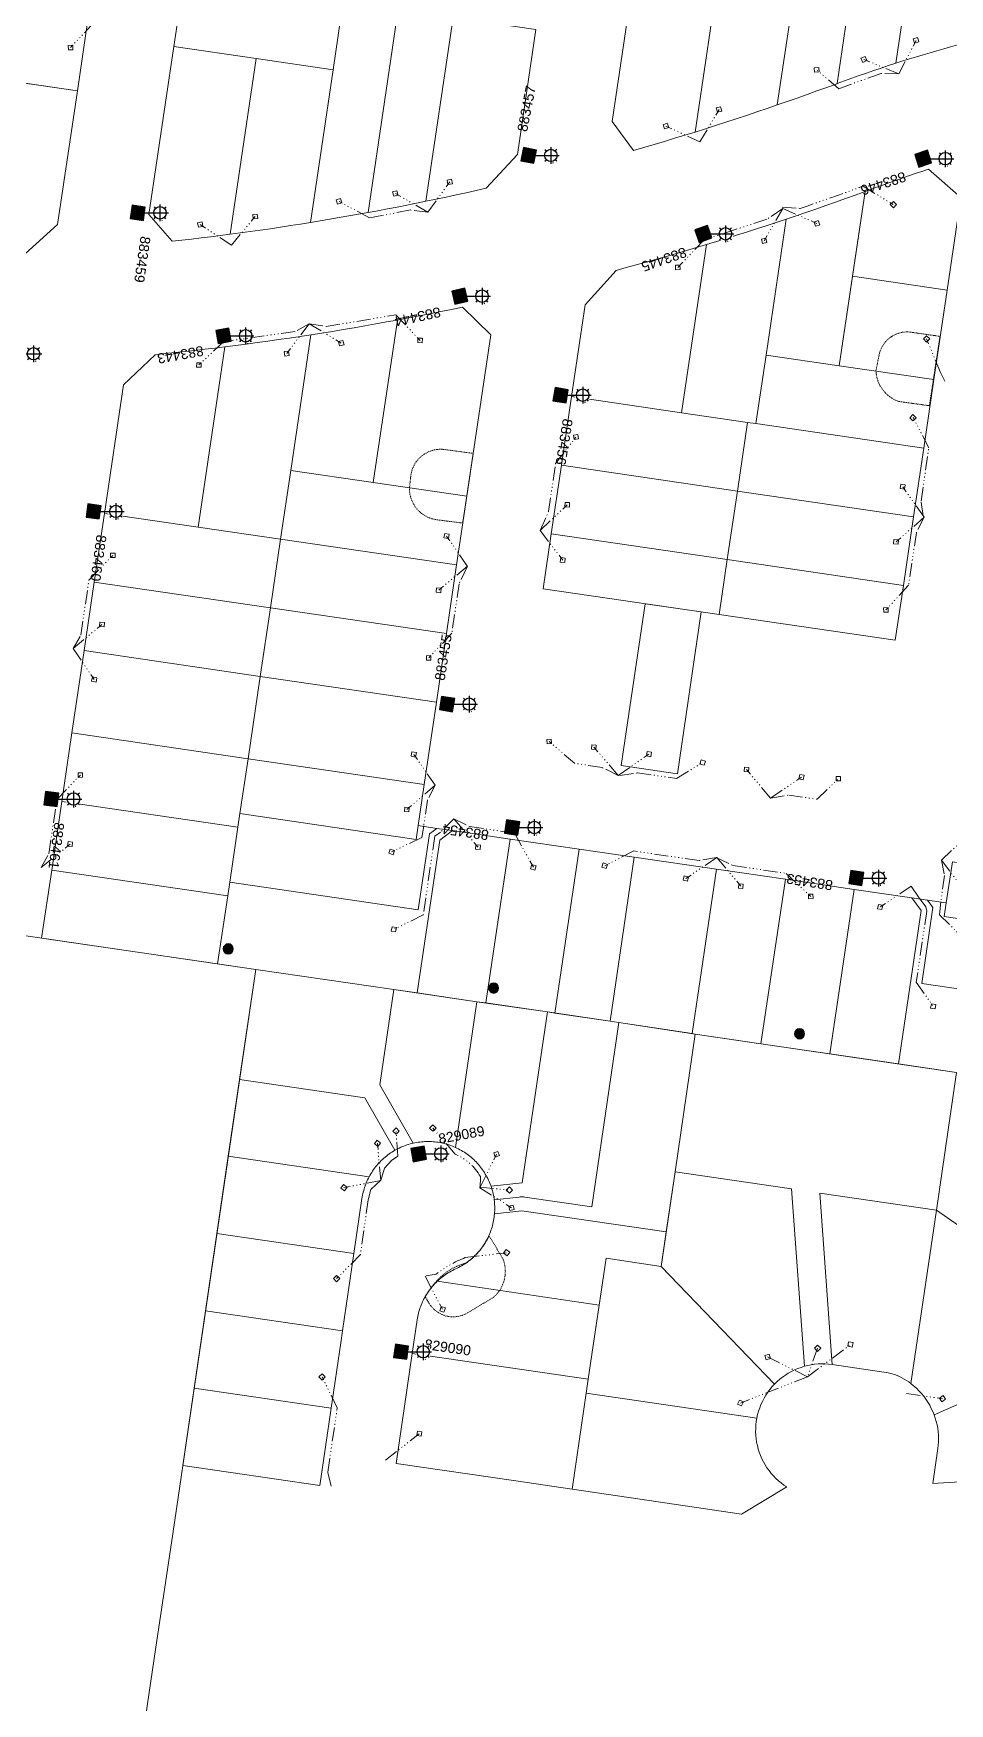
# Model space of a CAD drawing. Header units: metres. Extents: x 302924 to 306036, y 6267404 to 6269261.
# Drawn here: x 303856.7 to 304021.5, y 6268002.8 to 6268303.4 of the extents above; entities that cross this region are included whole.
import ezdxf
from ezdxf.enums import TextEntityAlignment as Align

# ---------------------------------------------------------------- set-up
doc = ezdxf.new("R2010")
doc.units = ezdxf.units.M
doc.set_wipeout_variables(frame=1)
for name, pattern in [('DASHED', [19.05, 12.7, -6.35]), ('DOT', [6.35, 0, -6.35]), ('HIDDEN2', [0.1875, 0.125, -0.0625]), ('PHANTOMX2', [5.6, 2.5, -0.5, 0.15, -0.5, 0.15, -0.5, 0.15, -0.5, 0.15, -0.5])]:
    doc.linetypes.add(name, pattern=pattern)
doc.layers.get('0').update_dxf_attribs({"color": 6})
for name, color, linetype, lineweight in [('Cadastre Land Parcels_SP_EXT', 118, 'Continuous', 15), ('Cadastre Other Property_SP_EXT', 138, 'DASHED', 15), ('Services_SP_EXT', 42, 'PHANTOMX2', 20)]:
    doc.layers.add(name, color=color, linetype=linetype, lineweight=lineweight)
for name, color, linetype in [('Equip_SP_SL_EXT', 7, 'Continuous'), ('SupportsOH_SP_TR_HV_LV_SL_EXT', 7, 'Continuous'), ('SupportsUG_SP_LV_SL_EXT', 7, 'Continuous')]:
    doc.layers.add(name, color=color, linetype=linetype)
doc.styles.add('COLUMN_LABEL', font='arial.ttf', dxfattribs={"height": 2})
doc.styles.add('POLE_LABEL', font='arial.ttf', dxfattribs={"height": 2})
doc.styles.add('SL_LABEL', font='arial.ttf', dxfattribs={"height": 2})
doc.styles.get("Standard").update_dxf_attribs({"font": 'arial.ttf'})

# ---------------------------------------------------------------- blocks, each defined once
blk = doc.blocks.new('POLE_EXT')
blk.add_hatch(color=256).paths.add_polyline_path([(-0.9, 0, 1), (0.9, 0, 1)])
blk.add_lwpolyline([(-0.9, 0, 1), (0.9, 0, 1)], format="xyb", close=True)
at = {"flags": 8}
blk.add_attdef('pNumber', text='', height=1.8, dxfattribs=at).set_placement((2.5, 2.5), align=Align.MIDDLE_CENTER)
at = {"style": 'POLE_LABEL', "flags": 9}
for tag, p in [('STRUCTURE_PLANT_NUMBER', (1.35, 0.03)), ('STREET_CODE', (1.35, -0.2))]:
    blk.add_attdef(tag, text='', height=0.2, dxfattribs=at).set_placement(p, align=Align.MIDDLE_LEFT)
at = {"flags": 9}
for tag, p in [('OWNED_BY', (1.35, -0.4)), ('SPECIAL_USE', (1.35, -0.8)), ('STATE', (1.35, -1)), ('cLV', (1.35, -1.4)), ('hDepth', (1.35, -1.6)), ('hDia', (1.35, -1.8)), ('cHV', (1.35, -2)), ('PARENT', (1.35, -0.6)), ('USAGE', (1.35, -1.2)), ('LBRACKET', (1.35, -2.2)), ('LExisting', (1.35, -2.4)), ('LANTNUMBER', (1.35, -2.6)), ('LOther', (1.35, -2.8)), ('LRemove', (1.35, -3)), ('cLinedev', (1.35, -3.4)), ('pExisting', (1.35, -3.8)), ('pFooting', (1.35, -4.4)), ('pNew', (1.35, -4.6)), ('pRelocate', (1.35, -5)), ('pRemove', (1.35, -5.2)), ('pReplace', (1.35, -5.4)), ('pStay', (1.35, -5.6)), ('pType', (1.35, -5.8)), ('cspan', (1.35, -6)), ('LEGEND', (1.35, -3.2)), ('LOCATION', (1.35, -3.6)), ('PFNUMBER', (1.35, -4)), ('NEWPFNUMBER', (1.35, -4.2)), ('STREETNAME', (1.35, -6.2)), ('SUBURB', (1.35, -6.4)), ('OPERATED_BY', (1.36, -7.01)), ('NOTES', (1.35, -6.6)), ('MAINTAINED_BY', (1.36, -6.81))]:
    blk.add_attdef(tag, text='', height=0.2, dxfattribs=at).set_placement(p, align=Align.MIDDLE_LEFT)
at = {"flags": 1}
blk.add_attdef('Z', (1.35, -7.33), '', height=0.2, dxfattribs=at)
blk = doc.blocks.new('COLUMN_EXT')
blk.add_hatch(color=256).paths.add_polyline_path([(1.2, 1.2), (-1.2, 1.2), (-1.2, -1.2), (1.2, -1.2)])
blk.add_lwpolyline([(-1.2, 1.2), (-1.2, -1.2), (1.2, -1.2), (1.2, 1.2)], close=True)
at = {"style": 'COLUMN_LABEL', "width": 0.9, "flags": 8}
blk.add_attdef('ASSET_NUM', text='', height=1.8, rotation=360, dxfattribs=at).set_placement((4, 2), align=Align.MIDDLE_LEFT)
at = {"flags": 1}
blk.add_attdef('Z', (-2.35, -1.81), '', height=0.2, rotation=270, dxfattribs=at)
at = {"flags": 9}
for tag, p in [('NOTES', (-2, -1.81)), ('SUBURB', (-1.8, -1.81)), ('STREETNAME', (-1.6, -1.81)), ('LOCATION', (-1.4, -1.81)), ('LEGEND', (-1.2, -1.81)), ('USAGE', (-1, -1.81)), ('STATE', (-0.8, -1.81)), ('OWNED_BY', (-0.6, -1.81)), ('COLUMN_TYPE', (-0.4, -1.81))]:
    blk.add_attdef(tag, text='', height=0.2, rotation=270, dxfattribs=at).set_placement(p, align=Align.MIDDLE_LEFT)
for tag, style, p in [('STREET_CODE', 'COLUMN_LABEL', (-0.2, -1.81)), ('STRUCTURE_PLANT_NUMBER', 'POLE_LABEL', (0.03, -1.81))]:
    blk.add_attdef(tag, text='', height=0.2, rotation=270, dxfattribs=dict(at, style=style)).set_placement(p, align=Align.MIDDLE_LEFT)
blk = doc.blocks.new('SL_LANTERN_EXT')
at = {"style": 'SL_LABEL', "flags": 9}
blk.add_attdef('STREET_CODE', text='', height=0.001, rotation=270, dxfattribs=at).set_placement((0, 0), align=Align.MIDDLE_LEFT)
at = {"flags": 9}
for tag in ['CONSTRUCTED_VOLTAGE', 'CONTROL_TYPE', 'LANTERN_PURPOSE', 'LANTERN_TYPE', 'NO_PHASES', 'OPERATING_VOLTAGE', 'ORIENTATION', 'OWNED_BY', 'STATE', 'USAGE', 'CEXIST', 'CNEW', 'CNUMBER', 'CREMOVE', 'CREPLACE', 'LKINGHEIGHT', 'LBRACKET', 'LBRACKETVOCAB', 'LCATEGORY', 'LCHARGE1', 'LCHARGE1PERCENT', 'LCHARGE2', 'LCHARGE2PERCENT', 'LCHARGE3', 'LCHARGE3PERCENT', 'LEXIST', 'LLAMP', 'LLAMPVOCAB', 'LMAST', 'LMASTVOCAB', 'LNEW', 'LANTNUMBER', 'LOUTREACH', 'LOUTREACHVOCAB', 'LRATECODE', 'LREMOVE', 'LREPLACE', 'LTYPE', 'LTYPEVOCAB', 'LEGEND', 'SUBURB', 'STREETNAME', 'LOCATION', 'NOTES', 'MAINTAINED_BY']:
    blk.add_attdef(tag, text='', height=0.01, rotation=270, dxfattribs=at).set_placement((-0.01, 0), align=Align.MIDDLE_LEFT)
for tag, height, flags in [('OPERATED_BY', 0.01, 9), ('Z', 0.001, 1)]:
    blk.add_attdef(tag, (-0.01, 0), '', height=height, rotation=270, dxfattribs=dict(flags=flags))
at = {"flags": 8}
blk.add_attdef('LNUMBER', text='', height=1, dxfattribs=at).set_placement((7, -1), align=Align.MIDDLE_LEFT)
at = {"linetype": 'DOT'}
blk.add_wipeout([(2.5, 0), (2.93, 1.06), (3.99, 1.5), (5.06, 1.06), (5.5, 0), (5.06, -1.06), (3.99, -1.5), (2.93, -1.06)], dxfattribs=at)
for p, q in [((-0.01, 0), (2.87, 0)), ((2.93, 1.06), (3.2, 0.8)), ((3.99, 1.5), (3.99, -1.5)), ((3.99, 1.5), (3.99, 1.12)), ((5.06, 1.06), (4.79, 0.8)), ((2.5, 0), (5.5, 0)), ((2.93, -1.06), (3.2, -0.8)), ((3.99, -1.13), (3.99, -1.5)), ((5.06, -1.06), (4.79, -0.8)), ((5.12, 0), (5.5, 0))]:
    blk.add_line(p, q)
at = {"linetype": 'DOT', "flags": 128}
blk.add_lwpolyline([(2.5, 0), (2.93, 1.06), (3.99, 1.5), (5.06, 1.06), (5.5, 0), (5.06, -1.06), (3.99, -1.5), (2.93, -1.06), (2.5, 0)], close=True, dxfattribs=at)
blk.add_circle((3.99, 0), 1.12)
blk = doc.blocks.new('CCP_EXT')
blk.add_lwpolyline([(-0.57, 0), (0, 0.57), (0.57, 0), (0, -0.57), (-0.57, 0)])
at = {"flags": 9}
for tag in ['CCP_TYPE', 'CONSTRUCTED_VOLTAGE', 'NO_PHASES', 'OPERATING_VOLTAGE', 'ORIENTATION', 'OWNED_BY', 'USAGE', 'LEGEND', 'LIFE_SUPPORT', 'STATE', 'NOTES']:
    blk.add_attdef(tag, text='', height=0.01, dxfattribs=at).set_placement((0, 0), align=Align.MIDDLE_LEFT)
at = {"flags": 1}
blk.add_attdef('Z', (0, 0), '', height=0.01, dxfattribs=at)

msp = doc.modelspace()

# ---------------------------------------------------------------- linework, layer by layer
at = {"layer": 'Cadastre Land Parcels_SP_EXT', "linetype": 'Continuous'}
for points in [[(303992.282, 6268291.1338), (303994.0661, 6268291.7631), (303995.8468, 6268292.3983), (303997.6266, 6268293.0395), (303999.402, 6268293.6885), (304001.1765, 6268294.3435), (304001.2425, 6268294.3677), (304006.9295, 6268333.1888), (304000.0755, 6268334.1921), (303997.0326, 6268334.6369), (303995.5693, 6268324.761), (303994.1075, 6268314.886), (303990.4968, 6268290.5124), (303992.282, 6268291.1338)], [(304002.5575, 6268294.8531), (304003.8752, 6268295.3297), (304005.1954, 6268295.8003), (304006.5184, 6268296.262), (304007.844, 6268296.7178), (304009.1722, 6268297.1647), (304010.503, 6268297.6058), (304011.8357, 6268298.0379), (304016.8272, 6268331.7407), (304006.9295, 6268333.1888), (304001.2425, 6268294.3677), (304002.5575, 6268294.8531)], [(304013.0588, 6268298.4279), (304014.2836, 6268298.812), (304015.511, 6268299.1892), (304016.7394, 6268299.5606), (304017.9704, 6268299.9249), (304019.2032, 6268300.2833), (304020.437, 6268300.6358), (304021.6734, 6268300.9814), (304022.9108, 6268301.321), (304028.4848, 6268307.5229), (304031.7471, 6268329.5571), (304016.8272, 6268331.7407), (304011.8357, 6268298.0379), (304013.0588, 6268298.4279)], [(303966.5028, 6268282.8768), (303968.3452, 6268283.4168), (303970.186, 6268283.9637), (303972.0249, 6268284.5176), (303973.8612, 6268285.0784), (303975.6956, 6268285.6471), (303980.3256, 6268316.901), (303965.4799, 6268319.0731), (303960.8123, 6268287.5429), (303964.6567, 6268282.3447), (303966.5028, 6268282.8768)], [(303977.5547, 6268286.2292), (303979.4094, 6268286.8202), (303981.2641, 6268287.4171), (303983.1152, 6268288.023), (303984.9638, 6268288.6337), (303986.8113, 6268289.2524), (303988.6554, 6268289.8789), (303990.4968, 6268290.5124), (303994.1075, 6268314.886), (303980.3256, 6268316.901), (303975.6956, 6268285.6471), (303977.5547, 6268286.2292)], [(303912.4307, 6268309.1858), (303883.7977, 6268313.3903), (303881.9588, 6268301.0413), (303896.788, 6268298.8649), (303910.5934, 6268296.8397), (303912.4307, 6268309.1858)], [(303866.4438, 6268305.4044), (303832.4164, 6268310.4062), (303830.6084, 6268298.0527), (303864.6049, 6268293.0552), (303866.4438, 6268305.4044)], [(303908.2541, 6268269.6507), (303909.9846, 6268269.9398), (303911.7148, 6268270.2358), (303913.4442, 6268270.5368), (303915.1726, 6268270.8448), (303916.8993, 6268271.1586), (303922.3161, 6268307.7335), (303915.4313, 6268308.7451), (303912.4307, 6268309.1858), (303910.5934, 6268296.8397), (303906.5219, 6268269.3675), (303908.2541, 6268269.6507)], [(303918.6374, 6268271.4797), (303920.3736, 6268271.8077), (303922.1098, 6268272.1426), (303923.8442, 6268272.4825), (303925.5777, 6268272.8294), (303927.3093, 6268273.1821), (303932.2088, 6268306.2844), (303922.3161, 6268307.7335), (303916.8993, 6268271.1586), (303918.6374, 6268271.4797)], [(303929.1219, 6268273.5554), (303930.9328, 6268273.9347), (303932.7419, 6268274.3219), (303934.55, 6268274.716), (303936.3563, 6268275.116), (303938.1616, 6268275.522), (303943.7616, 6268281.5981), (303947.0896, 6268304.1071), (303932.2088, 6268306.2844), (303927.3093, 6268273.1821), (303929.1219, 6268273.5554)], [(303883.3761, 6268266.1738), (303885.12, 6268266.3766), (303886.8629, 6268266.5845), (303888.6057, 6268266.7992), (303890.3483, 6268267.02), (303892.0892, 6268267.2466), (303896.788, 6268298.8649), (303881.9588, 6268301.0413), (303877.4602, 6268270.8064), (303881.633, 6268265.978), (303883.3761, 6268266.1738)], [(303893.8963, 6268267.4886), (303895.704, 6268267.7374), (303897.5091, 6268267.9922), (303899.3141, 6268268.2541), (303901.1173, 6268268.5228), (303902.9195, 6268268.7974), (303904.7216, 6268269.079), (303906.5219, 6268269.3675), (303910.5934, 6268296.8397), (303896.788, 6268298.8649), (303892.0892, 6268267.2466), (303893.8963, 6268267.4886)], [(303864.6049, 6268293.0552), (303853.0663, 6268294.7509), (303852.0121, 6268287.6681), (303853.5887, 6268287.4359), (303852.9204, 6268282.9408), (303852.7769, 6268282.9617), (303852.235, 6268279.3166), (303852.3784, 6268279.2956), (303851.1182, 6268270.829), (303850.9748, 6268270.85), (303850.7279, 6268269.191), (303850.8712, 6268269.1701), (303849.6574, 6268263.4754), (303851.539, 6268263.5656), (303853.4222, 6268263.6619), (303855.3044, 6268263.7661), (303861.0259, 6268269.0154), (303864.6049, 6268293.0552)], [(304023.5009, 6268273.8609), (304017.6821, 6268278.9521), (304016.4906, 6268278.5627), (304015.3009, 6268278.1683), (304014.1139, 6268277.767), (304012.9287, 6268277.3598), (304011.7452, 6268276.9448), (304010.5652, 6268276.5247), (304009.3862, 6268276.0968), (304008.2106, 6268275.6639), (304007.2405, 6268275.304), (304006.2686, 6268274.9459), (304004.0104, 6268259.6911), (304021.0345, 6268257.2006), (304023.5009, 6268273.8609)], [(304006.2686, 6268274.9459), (304004.5031, 6268274.3001), (304002.7358, 6268273.6621), (304000.9658, 6268273.0311), (303999.1941, 6268272.4051), (303997.4197, 6268271.7859), (303995.6427, 6268271.1736), (303993.8638, 6268270.5663), (303992.0832, 6268269.9669), (303988.4641, 6268245.5185), (304001.6273, 6268243.5923), (304006.2686, 6268274.9459)], [(303988.4641, 6268245.5185), (303992.0832, 6268269.9669), (303990.2992, 6268269.3734), (303988.5133, 6268268.7858), (303986.7249, 6268268.2051), (303984.9354, 6268267.6304), (303983.1442, 6268267.0626), (303981.3495, 6268266.5007), (303979.5531, 6268265.9458), (303977.7548, 6268265.3976), (303973.2758, 6268235.1285), (303985.1518, 6268233.3908), (303986.6366, 6268233.1736), (303988.4641, 6268245.5185)], [(303977.7548, 6268265.3976), (303975.9563, 6268264.8555), (303974.1553, 6268264.3204), (303972.3524, 6268263.7911), (303970.547, 6268263.2688), (303968.7406, 6268262.7534), (303966.9324, 6268262.2429), (303965.1215, 6268261.7414), (303963.3097, 6268261.2437), (303961.4961, 6268260.7551), (303955.9264, 6268254.5433), (303953.4813, 6268238.0246), (303973.2758, 6268235.1285), (303977.7548, 6268265.3976)], [(304021.0345, 6268257.2006), (304004.0104, 6268259.6911), (304001.6273, 6268243.5923), (304018.6506, 6268241.1018), (304021.0345, 6268257.2006)], [(303922.1591, 6268251.8192), (303920.2181, 6268251.4611), (303918.2762, 6268251.1101), (303916.3324, 6268250.7659), (303914.3876, 6268250.4296), (303912.4419, 6268250.1003), (303910.4952, 6268249.7789), (303908.5467, 6268249.4645), (303906.5963, 6268249.157), (303902.9812, 6268224.7236), (303917.826, 6268222.5506), (303922.1591, 6268251.8192)], [(303938.954, 6268249.1611), (303933.8481, 6268254.1395), (303931.9031, 6268253.7346), (303929.957, 6268253.3366), (303928.0101, 6268252.9466), (303926.0613, 6268252.5636), (303924.1107, 6268252.1874), (303922.1591, 6268251.8192), (303917.826, 6268222.5506), (303934.6508, 6268220.0899), (303938.954, 6268249.1611)], [(303902.9812, 6268224.7236), (303906.5963, 6268249.157), (303904.664, 6268248.8597), (303902.7308, 6268248.5705), (303900.7966, 6268248.2881), (303898.8614, 6268248.0138), (303896.9243, 6268247.7463), (303894.9863, 6268247.4858), (303893.0482, 6268247.2322), (303891.109, 6268246.9866), (303886.3091, 6268214.5516), (303901.1539, 6268212.3786), (303902.9812, 6268224.7236)], [(303891.109, 6268246.9866), (303889.3273, 6268246.7671), (303887.5447, 6268246.5535), (303885.7618, 6268246.3469), (303883.978, 6268246.1441), (303882.1933, 6268245.9495), (303880.4076, 6268245.7617), (303878.6217, 6268245.5788), (303872.9103, 6268240.1638), (303869.4843, 6268217.0132), (303886.3091, 6268214.5516), (303891.109, 6268246.9866)], [(304018.6506, 6268241.1018), (304001.6273, 6268243.5923), (303988.4641, 6268245.5185), (303986.6366, 6268233.1736), (304016.8231, 6268228.7569), (304018.6506, 6268241.1018)], [(303985.1518, 6268233.3908), (303973.2758, 6268235.1285), (303953.4813, 6268238.0246), (303951.6539, 6268225.6797), (303983.3243, 6268221.0449), (303985.1518, 6268233.3908)], [(304016.8231, 6268228.7569), (303986.6366, 6268233.1736), (303985.1518, 6268233.3908), (303983.3243, 6268221.0449), (304014.9956, 6268216.4101), (304016.8231, 6268228.7569)], [(303934.6508, 6268220.0899), (303917.826, 6268222.5506), (303902.9812, 6268224.7236), (303901.1539, 6268212.3786), (303932.8235, 6268207.745), (303934.6508, 6268220.0899)], [(303983.3243, 6268221.0449), (303951.6539, 6268225.6797), (303949.8266, 6268213.3338), (303981.4969, 6268208.6991), (303983.3243, 6268221.0449)], [(304014.9956, 6268216.4101), (303983.3243, 6268221.0449), (303981.4969, 6268208.6991), (304013.1681, 6268204.0651), (304014.9956, 6268216.4101)], [(303901.1539, 6268212.3786), (303886.3091, 6268214.5516), (303869.4843, 6268217.0132), (303867.657, 6268204.6673), (303899.3257, 6268200.0327), (303901.1539, 6268212.3786)], [(303981.4969, 6268208.6991), (303949.8266, 6268213.3338), (303948.3649, 6268203.4569), (303980.0354, 6268198.8231), (303981.4969, 6268208.6991)], [(303932.8235, 6268207.745), (303901.1539, 6268212.3786), (303899.3257, 6268200.0327), (303930.9962, 6268195.3981), (303932.8235, 6268207.745)], [(304013.1681, 6268204.0651), (303981.4969, 6268208.6991), (303980.0354, 6268198.8231), (304011.7065, 6268194.1882), (304013.1681, 6268204.0651)], [(303899.3257, 6268200.0327), (303867.657, 6268204.6673), (303865.8306, 6268192.3224), (303897.4984, 6268187.6868), (303899.3257, 6268200.0327)], [(303976.829, 6268199.2924), (303966.7438, 6268200.7675), (303962.4311, 6268171.6325), (303972.5155, 6268170.1564), (303976.829, 6268199.2924)], [(303930.9962, 6268195.3981), (303899.3257, 6268200.0327), (303897.4984, 6268187.6868), (303929.1696, 6268183.0532), (303930.9962, 6268195.3981)], [(303897.4984, 6268187.6868), (303865.8306, 6268192.3224), (303863.6383, 6268177.5075), (303895.3053, 6268172.8729), (303897.4984, 6268187.6868)], [(303929.1696, 6268183.0532), (303897.4984, 6268187.6868), (303895.3053, 6268172.8729), (303926.9773, 6268168.2383), (303929.1696, 6268183.0532)], [(303893.8421, 6268162.9959), (303895.3053, 6268172.8729), (303863.6383, 6268177.5075), (303861.8111, 6268165.1615), (303893.4772, 6268160.526), (303893.8421, 6268162.9959)], [(303925.8799, 6268160.8313), (303926.9773, 6268168.2383), (303895.3053, 6268172.8729), (303893.8421, 6268162.9959), (303925.515, 6268158.3624), (303925.8799, 6268160.8313)], [(303892.014, 6268150.65), (303893.4772, 6268160.526), (303861.8111, 6268165.1615), (303859.9837, 6268152.8166), (303891.6491, 6268148.18), (303892.014, 6268150.65)], [(303893.8421, 6268162.9959), (303893.4772, 6268160.526), (303892.014, 6268150.65), (303925.9136, 6268145.6891), (303927.9359, 6268159.3489), (303929.2655, 6268160.3358), (303925.8799, 6268160.8313), (303925.515, 6268158.3624), (303893.8421, 6268162.9959)], [(303929.7931, 6268158.2402), (303932.0667, 6268159.9258), (303929.2655, 6268160.3358), (303927.9359, 6268159.3489), (303925.9136, 6268145.6891), (303892.014, 6268150.65), (303891.6491, 6268148.18), (303889.8318, 6268135.9526), (303896.6756, 6268134.9523), (303921.5252, 6268131.3275), (303925.7111, 6268130.7161), (303929.7931, 6268158.2402)], [(303942.4579, 6268158.4054), (303932.0667, 6268159.9258), (303929.7931, 6268158.2402), (303925.7111, 6268130.7161), (303936.4572, 6268129.1483), (303938.082, 6268128.911), (303942.4579, 6268158.4054)], [(303954.8289, 6268156.5954), (303942.4579, 6268158.4054), (303938.082, 6268128.911), (303949.1341, 6268127.2988), (303950.4539, 6268127.106), (303954.8289, 6268156.5954)], [(303964.7265, 6268155.1483), (303954.8289, 6268156.5954), (303950.4539, 6268127.106), (303960.4513, 6268125.6481), (303964.7265, 6268155.1483)], [(303891.6491, 6268148.18), (303859.9837, 6268152.8166), (303858.1692, 6268140.5813), (303889.8318, 6268135.9526), (303891.6491, 6268148.18)], [(303979.572, 6268152.9752), (303964.7265, 6268155.1483), (303960.4513, 6268125.6481), (303961.998, 6268125.4132), (303975.19, 6268123.4131), (303979.572, 6268152.9752)], [(303991.9431, 6268151.1661), (303979.572, 6268152.9752), (303975.19, 6268123.4131), (303975.747, 6268123.3291), (303987.5605, 6268121.5921), (303991.9431, 6268151.1661)], [(304056.6261, 6268149.2664), (304021.9888, 6268154.3369), (304020.893, 6268146.9299), (304020.5272, 6268144.46), (304055.1644, 6268139.3914), (304056.6261, 6268149.2664)], [(304004.3159, 6268149.3561), (303991.9431, 6268151.1661), (303987.5605, 6268121.5921), (303999.9309, 6268119.773), (304004.3159, 6268149.3561)], [(304016.3951, 6268145.5677), (304014.7071, 6268147.8345), (304004.3159, 6268149.3561), (303999.9309, 6268119.773), (304012.3022, 6268117.954), (304016.3951, 6268145.5677)], [(304053.3369, 6268127.0446), (304016.4721, 6268132.4413), (304018.4954, 6268146.1001), (304017.5082, 6268147.4255), (304014.7071, 6268147.8345), (304016.3951, 6268145.5677), (304012.3022, 6268117.954), (304022.7467, 6268116.4186), (304051.145, 6268112.2436), (304053.3369, 6268127.0446)], [(304055.1644, 6268139.3914), (304020.5272, 6268144.46), (304020.893, 6268146.9299), (304017.5082, 6268147.4255), (304018.4954, 6268146.1001), (304016.4721, 6268132.4413), (304053.3369, 6268127.0446), (304055.1644, 6268139.3914)], [(303896.676, 6268134.952), (303833.224, 6268144.228), (303787.144, 6267828.459), (303850.403, 6267820.225), (303853.869, 6267843.79), (303856.633, 6267862.589), (303859.398, 6267881.389), (303862.162, 6267900.189), (303864.927, 6267918.989), (303867.692, 6267937.788), (303870.456, 6267956.585), (303873.22, 6267975.386), (303875.985, 6267994.185), (303878.747, 6268012.986), (303881.512, 6268031.785), (303896.676, 6268134.952)], [(303921.9789, 6268102.5488), (303922.2412, 6268102.6864), (303922.507, 6268102.8172), (303922.7754, 6268102.9411), (303923.0473, 6268103.058), (303923.3218, 6268103.1691), (303923.5989, 6268103.2732), (303923.8788, 6268103.3704), (303924.1612, 6268103.4598), (303924.4454, 6268103.5431), (303924.7314, 6268103.6196), (303925.0192, 6268103.6882), (303919.0093, 6268114.2075), (303921.5252, 6268131.3275), (303896.6756, 6268134.9523), (303893.7666, 6268115.1629), (303916.3282, 6268111.8453), (303921.72, 6268102.4052), (303921.9789, 6268102.5488)], [(303936.4572, 6268129.1483), (303921.5252, 6268131.3275), (303919.0093, 6268114.2075), (303925.0192, 6268103.6882), (303925.3114, 6268103.7509), (303925.6045, 6268103.8046), (303925.8995, 6268103.8525), (303926.1945, 6268103.8933), (303926.4914, 6268103.9262), (303926.7884, 6268103.9512), (303927.0865, 6268103.9703), (303927.3846, 6268103.9804), (303927.683, 6268103.9845), (303927.9815, 6268103.9797), (303928.28, 6268103.9689), (303928.578, 6268103.9502), (303928.8753, 6268103.9234), (303929.1719, 6268103.8898), (303929.467, 6268103.849), (303929.7614, 6268103.8004), (303930.0551, 6268103.7447), (303930.3465, 6268103.6821), (303930.6371, 6268103.6125), (303930.9255, 6268103.5348), (303931.2115, 6268103.4502), (303931.4952, 6268103.3585), (303931.7773, 6268103.2599), (303932.0563, 6268103.1542), (303932.3328, 6268103.0426), (303932.6062, 6268102.9229), (303936.4572, 6268129.1483)], [(303944.6207, 6268096.5733), (303949.1341, 6268127.2988), (303936.4572, 6268129.1483), (303932.6062, 6268102.9229), (303932.8823, 6268102.7943), (303933.1552, 6268102.6586), (303933.425, 6268102.5159), (303933.6907, 6268102.3673), (303933.9524, 6268102.2115), (303934.2101, 6268102.0487), (303934.4637, 6268101.8798), (303934.7133, 6268101.704), (303934.9573, 6268101.522), (303935.1972, 6268101.3339), (303935.4322, 6268101.1399), (303935.6624, 6268100.9407), (303935.8878, 6268100.7345), (303936.1074, 6268100.5231), (303936.3212, 6268100.3068), (303936.5294, 6268100.0843), (303936.7328, 6268099.8568), (303936.9296, 6268099.6241), (303937.1206, 6268099.3863), (303937.3051, 6268099.1444), (303937.4839, 6268098.8975), (303937.6561, 6268098.6454), (303937.8217, 6268098.3903), (303937.9817, 6268098.1299), (303938.1342, 6268097.8665), (303938.2802, 6268097.599), (303938.4188, 6268097.3273), (303938.5507, 6268097.0526), (303938.6761, 6268096.7747), (303938.7932, 6268096.4937), (303938.9046, 6268096.2095), (303939.0078, 6268095.9232), (303944.6207, 6268096.5733)], [(303961.998, 6268125.4132), (303960.4513, 6268125.6481), (303949.1341, 6268127.2988), (303944.6207, 6268096.5733), (303939.0078, 6268095.9232), (303939.0963, 6268095.6575), (303939.179, 6268095.3907), (303939.2553, 6268095.1207), (303939.3257, 6268094.8496), (303939.3886, 6268094.5775), (303939.4457, 6268094.3031), (303939.4962, 6268094.0277), (303939.5409, 6268093.7521), (303939.5791, 6268093.4745), (303944.0543, 6268093.9939), (303944.2277, 6268094.0103), (303944.4021, 6268094.0189), (303944.5766, 6268094.0204), (303944.7513, 6268094.0141), (303944.9253, 6268093.9998), (303945.0987, 6268093.9785), (303957.1255, 6268092.2121), (303961.998, 6268125.4132)], [(303972.0971, 6268098.522), (303975.747, 6268123.3291), (303961.998, 6268125.4132), (303957.1255, 6268092.2121), (303945.0987, 6268093.9785), (303944.9253, 6268093.9998), (303944.7513, 6268094.0141), (303944.5766, 6268094.0204), (303944.4021, 6268094.0189), (303944.2277, 6268094.0103), (303944.0543, 6268093.9939), (303939.5791, 6268093.4745), (303939.6105, 6268093.1966), (303939.6354, 6268092.9187), (303939.6544, 6268092.6395), (303939.6659, 6268092.3603), (303939.6717, 6268092.081), (303939.6707, 6268091.8015), (303939.6632, 6268091.5219), (303939.6498, 6268091.2432), (303939.6289, 6268090.9642), (303944.5354, 6268091.5323), (303970.5091, 6268087.7156), (303972.0971, 6268098.522)], [(304022.747, 6268116.419), (303975.747, 6268123.329), (303972.097, 6268098.522), (303993.064, 6268095.441), (303995.367, 6268063.529), (303995.975, 6268063.683), (303996.59, 6268063.805), (303997.211, 6268063.896), (303997.836, 6268063.953), (303998.463, 6268063.977), (303999.09, 6268063.969), (303999.716, 6268063.927), (304000.338, 6268063.852), (303998.131, 6268094.693), (304019.099, 6268091.607), (304022.747, 6268116.419)], [(304082.9933, 6268088.154), (304044.9843, 6268093.7413), (304047.7752, 6268112.7395), (304022.7467, 6268116.4186), (304019.0993, 6268091.6067), (304051.2935, 6268069.215), (304077.5342, 6268050.9905), (304082.9933, 6268088.154)], [(303917.2244, 6268097.8923), (303917.3793, 6268098.1571), (303917.5403, 6268098.419), (303917.7079, 6268098.676), (303917.8822, 6268098.9282), (303918.0633, 6268099.1766), (303918.2503, 6268099.4201), (303918.4441, 6268099.6588), (303918.6429, 6268099.8916), (303918.8486, 6268100.1206), (303919.0593, 6268100.3437), (303919.2759, 6268100.5609), (303919.4984, 6268100.7724), (303919.7253, 6268100.9789), (303919.9581, 6268101.1787), (303920.196, 6268101.3735), (303920.439, 6268101.5615), (303920.6863, 6268101.7435), (303920.9378, 6268101.9188), (303921.1946, 6268102.0872), (303921.4555, 6268102.2496), (303921.72, 6268102.4052), (303916.3282, 6268111.8453), (303893.7666, 6268115.1629), (303891.7359, 6268101.3459), (303917.077, 6268097.6227), (303917.2244, 6268097.8923)], [(303915.7986, 6268093.7318), (303915.845, 6268094.0221), (303915.8981, 6268094.3106), (303915.9587, 6268094.5993), (303916.0268, 6268094.8851), (303916.1016, 6268095.1691), (303916.1831, 6268095.4522), (303916.2713, 6268095.7325), (303916.3662, 6268096.01), (303916.4677, 6268096.2865), (303916.5768, 6268096.5593), (303916.6918, 6268096.8292), (303916.8135, 6268097.0972), (303916.9418, 6268097.3614), (303917.077, 6268097.6227), (303891.7359, 6268101.3459), (303889.6906, 6268087.433), (303914.3396, 6268083.8131), (303915.7986, 6268093.7318)], [(303995.367, 6268063.529), (303993.064, 6268095.441), (303972.097, 6268098.522), (303969.597, 6268081.512), (303990.005, 6268060.339), (303990.457, 6268060.781), (303990.93, 6268061.197), (303991.426, 6268061.587), (303991.942, 6268061.952), (303992.475, 6268062.289), (303993.026, 6268062.598), (303993.592, 6268062.877), (303994.172, 6268063.125), (303994.764, 6268063.343), (303995.367, 6268063.529)], [(304019.099, 6268091.607), (303998.131, 6268094.693), (304000.338, 6268063.852), (304009.262, 6268062.539), (304009.739, 6268062.49), (304010.213, 6268062.417), (304010.682, 6268062.318), (304011.145, 6268062.197), (304011.602, 6268062.051), (304012.052, 6268061.883), (304012.49, 6268061.692), (304012.92, 6268061.478), (304013.337, 6268061.244), (304013.743, 6268060.987), (304014.135, 6268060.71), (304014.512, 6268060.414), (304019.099, 6268091.607)], [(303970.5091, 6268087.7156), (303944.5354, 6268091.5323), (303939.6289, 6268090.9642), (303939.6001, 6268090.6633), (303939.5631, 6268090.3621), (303939.5194, 6268090.063), (303939.4673, 6268089.7645), (303939.4085, 6268089.4679), (303939.3415, 6268089.1721), (303939.2677, 6268088.8782), (303939.1856, 6268088.5871), (303939.0967, 6268088.2979), (303939.0004, 6268088.0105), (303938.8973, 6268087.7259), (303938.7868, 6268087.4442), (303938.6687, 6268087.1653), (303938.5438, 6268086.8893), (303938.4122, 6268086.617), (303938.2731, 6268086.3476), (303938.1281, 6268086.0821), (303937.9756, 6268085.8203), (303937.8171, 6268085.5625), (303937.6519, 6268085.3085), (303937.4808, 6268085.0594), (303937.303, 6268084.8141), (303937.1192, 6268084.5735), (303936.9288, 6268084.3379), (303936.7332, 6268084.1071), (303936.5316, 6268083.8813), (303936.3242, 6268083.6602), (303936.1117, 6268083.445), (303935.8932, 6268083.2356), (303935.6689, 6268083.0312), (303935.4402, 6268082.8325), (303935.2073, 6268082.6398), (303934.9684, 6268082.4528), (303934.7261, 6268082.2718), (303934.4786, 6268082.0977), (303934.2269, 6268081.9295), (303933.9709, 6268081.7681), (303933.7106, 6268081.6125), (303933.4469, 6268081.464), (303933.1796, 6268081.3222), (303932.908, 6268081.1873), (303932.6339, 6268081.0594), (303932.3557, 6268080.9284), (303932.0817, 6268080.7905), (303931.8103, 6268080.6467), (303931.5433, 6268080.495), (303931.2798, 6268080.3365), (303931.0206, 6268080.171), (303930.7663, 6268079.9997), (303930.5156, 6268079.8215), (303930.2701, 6268079.6364), (303930.0296, 6268079.4456), (303929.7934, 6268079.2497), (303929.5624, 6268079.0471), (303929.3373, 6268078.8386), (303958.4649, 6268074.5566), (303959.7014, 6268082.9679), (303969.5974, 6268081.5118), (303970.5091, 6268087.7156)], [(304051.294, 6268069.215), (304019.099, 6268091.607), (304014.512, 6268060.414), (304015.021, 6268060.013), (304015.508, 6268059.586), (304015.973, 6268059.134), (304016.412, 6268058.658), (304016.826, 6268058.159), (304017.212, 6268057.639), (304017.571, 6268057.099), (304017.9, 6268056.54), (304018.199, 6268055.967), (304018.467, 6268055.377), (304018.704, 6268054.773), (304051.294, 6268069.215)], [(303914.3396, 6268083.8131), (303889.6906, 6268087.433), (303887.6461, 6268073.5212), (303912.2926, 6268069.9002), (303914.3396, 6268083.8131)], [(303969.597, 6268081.512), (303959.701, 6268082.968), (303956.501, 6268061.199), (303956.14, 6268058.726), (303986.822, 6268054.215), (303986.957, 6268054.836), (303987.125, 6268055.45), (303987.325, 6268056.055), (303987.558, 6268056.647), (303987.821, 6268057.227), (303988.114, 6268057.792), (303988.436, 6268058.339), (303988.79, 6268058.87), (303989.168, 6268059.381), (303989.575, 6268059.871), (303990.005, 6268060.339), (303969.597, 6268081.512)], [(303958.4649, 6268074.5566), (303929.3373, 6268078.8386), (303929.1173, 6268078.6242), (303928.9023, 6268078.405), (303928.6933, 6268078.1799), (303928.4903, 6268077.949), (303928.2931, 6268077.7133), (303928.1027, 6268077.4727), (303927.9174, 6268077.2272), (303927.7388, 6268076.9779), (303927.567, 6268076.7227), (303927.4019, 6268076.4637), (303927.2427, 6268076.2009), (303927.0911, 6268075.9342), (303926.9462, 6268075.6627), (303926.8081, 6268075.3884), (303926.6774, 6268075.1113), (303926.5536, 6268074.8303), (303926.4372, 6268074.5454), (303926.3275, 6268074.2587), (303926.2263, 6268073.9682), (303926.1317, 6268073.6758), (303926.0446, 6268073.3817), (303925.9659, 6268073.0847), (303925.8939, 6268072.7858), (303925.8303, 6268072.4852), (303925.7741, 6268072.1836), (303925.7255, 6268071.8803), (303924.8383, 6268065.8542), (303956.5012, 6268061.1994), (303958.4649, 6268074.5566)], [(303911.9761, 6268067.7425), (303912.2926, 6268069.9002), (303887.6461, 6268073.5212), (303885.6016, 6268059.6084), (303910.2481, 6268055.9875), (303911.9761, 6268067.7425)], [(304047.619, 6268044.253), (304051.294, 6268069.215), (304018.704, 6268054.773), (304018.909, 6268054.194), (304019.083, 6268053.606), (304019.227, 6268053.009), (304019.341, 6268052.407), (304019.423, 6268051.799), (304019.476, 6268051.187), (304019.496, 6268050.574), (304019.484, 6268049.96), (304019.442, 6268049.348), (304019.368, 6268048.738), (304018.44, 6268042.426), (304047.619, 6268044.253)], [(303956.501, 6268061.199), (303924.838, 6268065.854), (303921.93, 6268046.065), (303943.48, 6268042.896), (303953.594, 6268041.41), (303956.14, 6268058.726), (303956.501, 6268061.199)], [(303910.2481, 6268055.9875), (303885.6016, 6268059.6084), (303883.5563, 6268045.6966), (303908.2035, 6268042.0766), (303910.2481, 6268055.9875)], [(303986.822, 6268054.215), (303956.14, 6268058.726), (303953.594, 6268041.41), (303963.765, 6268039.915), (303984.049, 6268036.933), (303992.211, 6268041.826), (303991.689, 6268042.17), (303991.187, 6268042.541), (303990.705, 6268042.938), (303990.245, 6268043.36), (303989.807, 6268043.805), (303989.392, 6268044.272), (303989.004, 6268044.762), (303988.641, 6268045.269), (303988.305, 6268045.795), (303987.997, 6268046.34), (303987.718, 6268046.898), (303987.471, 6268047.471), (303987.251, 6268048.055), (303987.063, 6268048.65), (303986.906, 6268049.256), (303986.782, 6268049.868), (303986.69, 6268050.485), (303986.63, 6268051.107), (303986.603, 6268051.731), (303986.61, 6268052.355), (303986.648, 6268052.979), (303986.718, 6268053.599), (303986.822, 6268054.215)]]:
    msp.add_lwpolyline(points, close=True, dxfattribs=at)
at = {"layer": 'Cadastre Other Property_SP_EXT', "linetype": 'HIDDEN2'}
for points in [[(304012.3295, 6268237.1568), (304016.5863, 6268236.5677), (304017.8438, 6268236.3857), (304017.8438, 6268236.3857), (304019.7506, 6268248.8734), (304014.4437, 6268249.6368), (304014.4437, 6268249.6368, 0.40089285), (304008.7822, 6268245.4001), (304008.7822, 6268245.4001), (304008.2329, 6268242.6728), (304008.2329, 6268242.6728, 0.30339188), (304012.3295, 6268237.1568)], [(303933.9091, 6268215.2791), (303935.7843, 6268227.8234), (303930.4756, 6268228.5351), (303930.4756, 6268228.5351, 0.41119006), (303924.5705, 6268223.7324), (303924.5705, 6268223.7324), (303924.3408, 6268221.5984), (303924.3408, 6268221.5984, 0.39360369), (303929.4637, 6268215.8435), (303929.4637, 6268215.8435), (303933.9091, 6268215.2791)], [(303929.1993, 6268078.8539, 0.06910865), (303927.1841, 6268076.0918), (303927.1841, 6268076.0918, 0.02349407), (303927.8868, 6268074.8498), (303927.8868, 6268074.8498, 0.41070007), (303934.7439, 6268073.1278), (303934.7439, 6268073.1278), (303939.4631, 6268075.9525), (303939.4631, 6268075.9525, 0.31220386), (303941.1852, 6268082.8096), (303941.1852, 6268082.8096), (303938.6545, 6268087.0222), (303938.6545, 6268087.0222, -0.13674012), (303934.5315, 6268082.1111), (303934.5315, 6268082.1111, 0.14315478), (303929.5491, 6268079.2016), (303929.5491, 6268079.2016), (303929.1993, 6268078.8539)]]:
    msp.add_lwpolyline(points, format="xyb", close=True, dxfattribs=at)
at = {"layer": 'Services_SP_EXT'}
for points in [[(303870.2518, 6268317.3838), (303868.9984, 6268314.874), (303868.9984, 6268314.874), (303867.5831, 6268305.3449), (303863.3774, 6268300.8511)], [(304012.3256, 6268296.1397), (304015.4619, 6268302.1392)], [(304012.3256, 6268296.1397), (304006.0758, 6268298.7013)], [(303976.5828, 6268283.8732), (303980.0175, 6268289.6873)], [(303976.5828, 6268283.8732), (303970.4659, 6268286.7102)], [(303927.6444, 6268271.225), (303931.5915, 6268276.676)], [(303927.6444, 6268271.225), (303924.5054, 6268271.6283), (303924.5054, 6268271.6283), (303919.3718, 6268270.6031), (303917.1308, 6268270.1988), (303911.6748, 6268273.1608)], [(303927.6444, 6268271.225), (303921.8072, 6268274.588)], [(303892.3137, 6268265.2618), (303896.6035, 6268270.4554)], [(303991.4721, 6268271.8784), (303988.1196, 6268266.0727)], [(303991.4721, 6268271.8784), (303997.6225, 6268269.1978)], [(303892.3137, 6268265.2618), (303886.7101, 6268268.9876)], [(303906.3147, 6268251.1376), (303909.3615, 6268250.6507), (303909.3615, 6268250.6507), (303921.8856, 6268252.7516), (303926.2544, 6268248.1331)], [(303906.3147, 6268251.1376), (303902.2505, 6268245.7863)], [(303906.3147, 6268251.1376), (303912.0764, 6268247.6672)], [(304020.6389, 6268240.8075), (304019.848, 6268242.3616), (304019.848, 6268242.3616), (304017.3574, 6268248.4058)], [(304016.7473, 6268216.5561), (304016.3441, 6268219.2472), (304016.3441, 6268219.2472), (304017.7434, 6268228.8007), (304014.9249, 6268234.327)], [(303947.8312, 6268213.9519), (303949.3475, 6268217.3732), (303949.3475, 6268217.3732), (303950.6211, 6268225.9933), (303954.2844, 6268230.7621)], [(304016.9194, 6268216.3112), (304013.0513, 6268221.8146)], [(303947.8312, 6268213.9519), (303952.7174, 6268218.5752)], [(304016.9194, 6268216.3112), (304015.5139, 6268213.5943), (304015.5139, 6268213.5943), (304014.1126, 6268204.0787), (304010.0187, 6268199.6493)], [(304016.9194, 6268216.3112), (304011.8525, 6268211.8868)], [(303934.7502, 6268207.4833), (303931.0128, 6268212.9475)], [(303947.8312, 6268213.9519), (303951.9159, 6268208.6073)], [(303863.8797, 6268192.6945), (303865.2297, 6268195.1326), (303865.2297, 6268195.1326), (303866.684, 6268205.031), (303870.9805, 6268209.4686)], [(303934.73, 6268207.3782), (303933.2742, 6268204.3684), (303933.2742, 6268204.3684), (303931.9562, 6268195.4532), (303927.7933, 6268190.9988)], [(303934.7482, 6268207.5011), (303929.5891, 6268203.1844)], [(303863.8797, 6268192.6945), (303869.0316, 6268197.0196)], [(303863.8797, 6268192.6945), (303867.6401, 6268187.1169)], [(303928.96, 6268168.1269), (303925.1121, 6268173.6444)], [(303961.8934, 6268169.8666), (303958.9665, 6268171.3097), (303958.9665, 6268171.3097), (303954.0635, 6268172.0334), (303949.4516, 6268175.9723)], [(303961.8934, 6268169.8666), (303957.4978, 6268174.9585)], [(303961.8934, 6268169.8666), (303967.4188, 6268173.7033)], [(303962.1621, 6268169.8266), (303965.3348, 6268170.3225), (303965.3348, 6268170.3225), (303972.3669, 6268169.3288), (303977.0772, 6268172.1844)], [(303989.2796, 6268165.7936), (303984.947, 6268170.9393)], [(303928.96, 6268168.1269), (303927.5671, 6268165.3818), (303927.5671, 6268165.3818), (303926.8952, 6268160.8087), (303926.5753, 6268158.7163), (303921.1307, 6268156.097)], [(303928.96, 6268168.1269), (303923.8768, 6268163.7211)], [(303989.2796, 6268165.7936), (303994.8518, 6268169.5622)], [(303989.2796, 6268165.7936), (303992.5669, 6268166.3214), (303992.5669, 6268166.3214), (303997.6695, 6268165.5713), (304001.4749, 6268169.2817)], [(303932.3179, 6268162.0792), (303929.8978, 6268159.659), (303929.8978, 6268159.659), (303928.8983, 6268158.914), (303926.8147, 6268144.7497), (303921.6871, 6268142.2469)], [(303932.3179, 6268162.0792), (303936.672, 6268156.9517)], [(304019.9978, 6268154.6227), (304024.9119, 6268159.2164)], [(303858.0681, 6268153.2665), (303863.2944, 6268157.5015)], [(303979.5784, 6268155.0932), (303976.4265, 6268154.5453), (303976.4265, 6268154.5453), (303964.7068, 6268156.2665), (303959.4633, 6268153.6053)], [(303979.6086, 6268155.0854), (303974.0405, 6268151.3109)], [(303979.5208, 6268155.1015), (303982.496, 6268153.6504), (303982.496, 6268153.6504), (303992.0922, 6268152.2404), (303996.5178, 6268148.0786)], [(303979.6086, 6268155.0854), (303983.9467, 6268149.9444)], [(304019.9978, 6268154.6227), (304020.5911, 6268151.8708), (304020.5911, 6268151.8708), (304019.8967, 6268147.1446), (304019.6939, 6268144.781), (304023.4748, 6268141.0238)], [(304019.9978, 6268154.6227), (304024.0503, 6268149.2536)], [(304014.5825, 6268149.9469), (304016.0129, 6268147.8217), (304016.0129, 6268147.8217), (304017.193, 6268146.2351), (304017.3746, 6268145.4562), (304017.3746, 6268145.4562), (304015.4902, 6268132.631), (304018.5443, 6268128.315)], [(303919.1655, 6268096.9641), (303919.8552, 6268099.181), (303921.1068, 6268100.5631), (303922.2287, 6268101.3549), (303921.9293, 6268105.8475)], [(303919.1655, 6268096.9641), (303918.5864, 6268103.6659)], [(303936.9951, 6268095.6737), (303939.9914, 6268101.6964)], [(303919.2009, 6268097.0247), (303917.3724, 6268095.3692), (303916.9094, 6268093.5171), (303915.5203, 6268083.6614), (303911.2355, 6268079.3059)], [(303919.1655, 6268096.9641), (303912.5614, 6268095.6848)], [(303936.9566, 6268095.7682), (303942.3008, 6268095.2576)], [(303936.9951, 6268095.6737), (303942.6699, 6268092.0618)], [(303927.1619, 6268079.7608), (303930.2829, 6268073.8019)], [(303995.9214, 6268061.6466), (304003.6449, 6268067.4628)], [(303997.7545, 6268066.7846), (303995.9214, 6268061.6466)], [(303995.9214, 6268061.6466), (303988.744, 6268065.2176)], [(303910.243, 6268041.9792), (303909.6334, 6268044.5031), (303911.3532, 6268056.0786), (303908.6111, 6268061.6236)], [(303995.9214, 6268061.6466), (303983.882, 6268056.9259)], [(304013.7047, 6268058.6482), (304020.2073, 6268057.6939)], [(303920.0248, 6268046.6682), (303926.1053, 6268051.4005)]]:
    msp.add_lwpolyline(points, dxfattribs=at)
for points in [[(304012.3256, 6268296.1397), (304009.1228, 6268296.1523), (304009.1228, 6268296.1523, 0.00805004), (304001.5789, 6268293.4382), (304001.5789, 6268293.4382), (303997.5735, 6268296.8529)], [(303991.3915, 6268272.1352), (303994.6101, 6268271.909), (303994.6101, 6268271.909, 0.00577715), (304005.9219, 6268275.8931), (304005.9219, 6268275.8931), (304011.3213, 6268272.6076)], [(303927.3537, 6268079.8041), (303929.1147, 6268080.1037), (303929.1147, 6268080.1037, -0.07748161), (303934.3837, 6268083.0873), (303934.3837, 6268083.0873), (303941.8111, 6268083.9761)]]:
    msp.add_lwpolyline(points, format="xyb", dxfattribs=at)

# ---------------------------------------------------------------- block references
at = {"layer": 'Equip_SP_SL_EXT'}
msp.add_blockref('SL_LANTERN_EXT', (303852.7289, 6268245.7428), dxfattribs=at)
at = {"layer": 'Services_SP_EXT'}
for p, rotation in [((304015.4619, 6268302.1391), 242.0832401524199), ((303863.3774, 6268300.8512), 47.08417745748152), ((303997.5735, 6268296.8529), 319.4306412998031), ((304006.0758, 6268298.7013), 338.0832398293151), ((303980.0175, 6268289.6873), 239.304185655879), ((303970.4659, 6268286.7102), 335.3041855968238), ((303931.5914, 6268276.676), 234.0790768088301), ((303911.6748, 6268273.1609), 331.4988425475739), ((303921.8072, 6268274.5881), 330.0790765598456), ((303886.7101, 6268268.9876), 326.4082634061755), ((303896.6034, 6268270.4553), 230.4082635895592), ((303997.6225, 6268269.1978), 156.1776953300931), ((303988.1196, 6268266.0727), 60.17769484747984), ((303972.5985, 6268261.2793), 46.42304048182218), ((303926.2544, 6268248.1331), 133.3283138687477), ((303902.2506, 6268245.7863), 52.83933344354147), ((303912.0764, 6268247.6672), 148.8393332797407), ((303886.4627, 6268243.7236), 43.34202583740765), ((303954.2844, 6268230.7621), 232.4692183649156), ((304013.0513, 6268221.8147), 305.1141038278805), ((303952.7174, 6268218.5751), 223.4028536460486), ((303931.0129, 6268212.9474), 303.9082198013177), ((304011.8524, 6268211.8868), 41.11410381723989), ((303870.9805, 6268209.4686), 225.9254175555591), ((303951.916, 6268208.6073), 127.4028537863216), ((303929.5891, 6268203.1844), 39.90821998197851), ((303869.0317, 6268197.0196), 220.000637987983), ((304010.0187, 6268199.6493), 47.25341486396582), ((303927.7933, 6268190.9989), 46.93681115027016), ((303867.64, 6268187.1169), 124.0006379103733), ((303949.4516, 6268175.9723), 319.500360186055), ((303925.1121, 6268173.6445), 304.904177984141), ((303957.4978, 6268174.9586), 310.7891146740309), ((303967.4187, 6268173.7033), 214.7891142907507), ((303865.1418, 6268169.9209), 225.9545867401355), ((303977.0772, 6268172.1844), 208.299579549872), ((303984.947, 6268170.9393), 310.084571307721), ((303994.8518, 6268169.5622), 214.0845712490612), ((304001.4749, 6268169.2817), 224.2753359640461), ((303923.8768, 6268163.7211), 40.90417775953517), ((303863.2944, 6268157.5016), 219.0062324379151), ((303921.1307, 6268156.097), 25.69132728295869), ((303936.672, 6268156.9517), 130.3237200693045), ((303946.6171, 6268153.3305), 118.9600566021598), ((303959.4633, 6268153.6053), 26.90960810635975), ((303974.0405, 6268151.3109), 34.14595971387101), ((303983.9467, 6268149.9444), 130.1459598986407), ((303996.5178, 6268148.0786), 136.7588962467937), ((304009.0033, 6268146.1888), 33.97712923529432), ((303921.5231, 6268142.1597), 34.32371979402762), ((304018.5443, 6268128.3149), 125.2838097615194), ((303918.5863, 6268103.6659), 274.9510483410638), ((303939.9914, 6268101.6964), 243.536452791466), ((303912.5614, 6268095.6847), 10.95104842246161), ((303942.6699, 6268092.0618), 147.5364529293119), ((303941.8111, 6268083.976), 189.6021415786892), ((303930.2829, 6268073.8019), 117.6559880068341), ((303988.744, 6268065.2176), 152.4144807646408), ((304003.6449, 6268067.4628), 34.9460603249272), ((303983.8819, 6268056.9259), 200.5767580271387), ((304020.2073, 6268057.694), 350.7003585793967), ((303926.1053, 6268051.4005), 36.97687734654251)]:
    msp.add_blockref('CCP_EXT', p, dxfattribs=dict(at, rotation=rotation))
for p in [(304011.3729, 6268272.5758), (304017.3574, 6268248.4059), (304014.883, 6268234.2197), (303921.9293, 6268105.8476), (303928.5397, 6268106.3975), (303942.3008, 6268095.2576), (303911.2355, 6268079.3059), (303997.7545, 6268066.7846), (303908.6111, 6268061.6236)]:
    msp.add_blockref('CCP_EXT', p, dxfattribs=at)
at = {"layer": 'SupportsOH_SP_TR_HV_LV_SL_EXT'}
for p in [(303891.7471, 6268138.6461), (303939.477, 6268131.6002), (303994.495, 6268123.371)]:
    msp.add_blockref('POLE_EXT', p, dxfattribs=at)
at = {"layer": 'SupportsUG_SP_LV_SL_EXT'}
ref = msp.add_blockref('COLUMN_EXT', (303945.7698, 6268281.4373), dxfattribs=dict(at, rotation=78.8436235071141))
ref.add_attrib('ASSET_NUM', '883457', dxfattribs={"layer": '0', "height": 1.8, "rotation": 78.843624, "style": 'COLUMN_LABEL'}).set_placement((303944.5816, 6268285.7487), align=Align.MIDDLE_LEFT)
ref = msp.add_blockref('COLUMN_EXT', (304016.7224, 6268280.8458), dxfattribs=dict(at, rotation=198.2845766754708))
ref.add_attrib('ASSET_NUM', '883446', dxfattribs={"layer": '0', "height": 1.8, "rotation": 198.284577, "style": 'COLUMN_LABEL'}).set_placement((304013.5519, 6268277.6918), align=Align.MIDDLE_LEFT)
ref = msp.add_blockref('COLUMN_EXT', (303875.4692, 6268271.1038), dxfattribs=dict(at, rotation=261.884944204732))
ref.add_attrib('ASSET_NUM', '883459', dxfattribs={"layer": '0', "height": 1.8, "rotation": 261.884944, "style": 'COLUMN_LABEL'}).set_placement((303876.8845, 6268266.8615), align=Align.MIDDLE_LEFT)
ref = msp.add_blockref('COLUMN_EXT', (303977.1902, 6268267.3194), dxfattribs=dict(at, rotation=199.3468578733877))
ref.add_attrib('ASSET_NUM', '883445', dxfattribs={"layer": '0', "height": 1.8, "rotation": 199.346858, "style": 'COLUMN_LABEL'}).set_placement((303974.0787, 6268264.1072), align=Align.MIDDLE_LEFT)
ref = msp.add_blockref('COLUMN_EXT', (303933.3964, 6268256.0993), dxfattribs=dict(at, rotation=192.3679664172588))
ref.add_attrib('ASSET_NUM', '883444', dxfattribs={"layer": '0', "height": 1.8, "rotation": 192.367966, "style": 'COLUMN_LABEL'}).set_placement((303929.9176, 6268253.2889), align=Align.MIDDLE_LEFT)
ref = msp.add_blockref('COLUMN_EXT', (303890.8736, 6268248.9729), dxfattribs=dict(at, rotation=190.1139310775837))
ref.add_attrib('ASSET_NUM', '883443', dxfattribs={"layer": '0', "height": 1.8, "rotation": 190.113931, "style": 'COLUMN_LABEL'}).set_placement((303887.287, 6268246.3016), align=Align.MIDDLE_LEFT)
ref = msp.add_blockref('COLUMN_EXT', (303951.5064, 6268238.2892), dxfattribs=dict(at, rotation=260.7780222584657))
ref.add_attrib('ASSET_NUM', '883456', dxfattribs={"layer": '0', "height": 1.8, "rotation": 260.778022, "style": 'COLUMN_LABEL'}).set_placement((303952.8395, 6268234.0203), align=Align.MIDDLE_LEFT)
ref = msp.add_blockref('COLUMN_EXT', (303867.5231, 6268217.3702), dxfattribs=dict(at, rotation=262.2325917174592))
ref.add_attrib('ASSET_NUM', '883460', dxfattribs={"layer": '0', "height": 1.8, "rotation": 262.232592, "style": 'COLUMN_LABEL'}).set_placement((303868.9641, 6268213.1366), align=Align.MIDDLE_LEFT)
ref = msp.add_blockref('COLUMN_EXT', (303931.0973, 6268182.7035), dxfattribs=dict(at, rotation=80.93507022523961))
ref.add_attrib('ASSET_NUM', '883455', dxfattribs={"layer": '0', "height": 1.8, "rotation": 80.93507, "style": 'COLUMN_LABEL'}).set_placement((303929.7525, 6268186.9686), align=Align.MIDDLE_LEFT)
ref = msp.add_blockref('COLUMN_EXT', (303859.916, 6268165.6125), dxfattribs=dict(at, rotation=262.564930052609))
ref.add_attrib('ASSET_NUM', '883461', dxfattribs={"layer": '0', "height": 1.8, "rotation": 262.56493, "style": 'COLUMN_LABEL'}).set_placement((303861.3815, 6268161.3873), align=Align.MIDDLE_LEFT)
ref = msp.add_blockref('COLUMN_EXT', (303942.8043, 6268160.494), dxfattribs=dict(at, rotation=171.9612077289923))
ref.add_attrib('ASSET_NUM', '883454', dxfattribs={"layer": '0', "height": 1.8, "rotation": 171.961208, "style": 'COLUMN_LABEL'}).set_placement((303938.5639, 6268159.073), align=Align.MIDDLE_LEFT)
ref = msp.add_blockref('COLUMN_EXT', (304004.7091, 6268151.4022), dxfattribs=dict(at, rotation=171.166291206149))
ref.add_attrib('ASSET_NUM', '883453', dxfattribs={"layer": '0', "height": 1.8, "rotation": 171.166291, "style": 'COLUMN_LABEL'}).set_placement((304000.4494, 6268150.0402), align=Align.MIDDLE_LEFT)
ref = msp.add_blockref('COLUMN_EXT', (303925.9902, 6268101.7498), dxfattribs=dict(at, rotation=10.43129873669696))
ref.add_attrib('ASSET_NUM', '829089', dxfattribs={"layer": '0', "height": 1.8, "rotation": 10.431299, "style": 'COLUMN_LABEL'}).set_placement((303929.5619, 6268104.441), align=Align.MIDDLE_LEFT)
ref = msp.add_blockref('COLUMN_EXT', (303922.8272, 6268066.1493), dxfattribs=dict(at, rotation=351.6400538167879))
ref.add_attrib('ASSET_NUM', '829090', dxfattribs={"layer": '0', "height": 1.8, "rotation": 351.640054, "style": 'COLUMN_LABEL'}).set_placement((303927.0755, 6268067.5465), align=Align.MIDDLE_LEFT)

# ---------------------------------------------------------------- next in the draw order: block references
at = {"layer": 'Equip_SP_SL_EXT'}
for p in [(303945.7698, 6268281.4373), (304016.7224, 6268280.8457), (303875.4692, 6268271.1038), (303977.1902, 6268267.3194), (303933.3964, 6268256.0992), (303890.8736, 6268248.9729), (303951.5063, 6268238.2892), (303867.5231, 6268217.3702), (303931.0974, 6268182.7036), (303859.9159, 6268165.6125), (303942.8043, 6268160.4939), (304004.7091, 6268151.4022), (303925.9901, 6268101.7498), (303922.8272, 6268066.1493)]:
    msp.add_blockref('SL_LANTERN_EXT', p, dxfattribs=at)

# ---------------------------------------------------------------- next in the draw order: linework, layer by layer
at = {"layer": 'Services_SP_EXT'}
for points in [[(303991.4721, 6268271.8784), (303988.6264, 6268269.9444), (303988.6264, 6268269.9444), (303977.4032, 6268266.2925), (303972.5986, 6268261.2792)], [(303906.3147, 6268251.1376), (303903.7602, 6268249.7707), (303903.7602, 6268249.7707), (303890.9003, 6268247.9092), (303886.4627, 6268243.7236)], [(303858.0681, 6268153.2665), (303859.488, 6268155.7836), (303859.488, 6268155.7836), (303860.918, 6268165.5539), (303865.1419, 6268169.9209)], [(303932.3179, 6268162.0792), (303935.1628, 6268160.653), (303935.1628, 6268160.653), (303941.9905, 6268159.6553), (303943.2621, 6268159.3931), (303946.6172, 6268153.3306)], [(304014.5825, 6268149.9469), (304009.0034, 6268146.1888)]]:
    msp.add_lwpolyline(points, dxfattribs=at)
msp.add_lwpolyline([(303937.0297, 6268095.5867), (303937.0839, 6268097.6844), (303937.0839, 6268097.6844, 0.15899543), (303932.586, 6268101.7192), (303932.586, 6268101.7192), (303928.5397, 6268106.3975)], format="xyb", dxfattribs=at)

doc.saveas('drawing.dxf')
